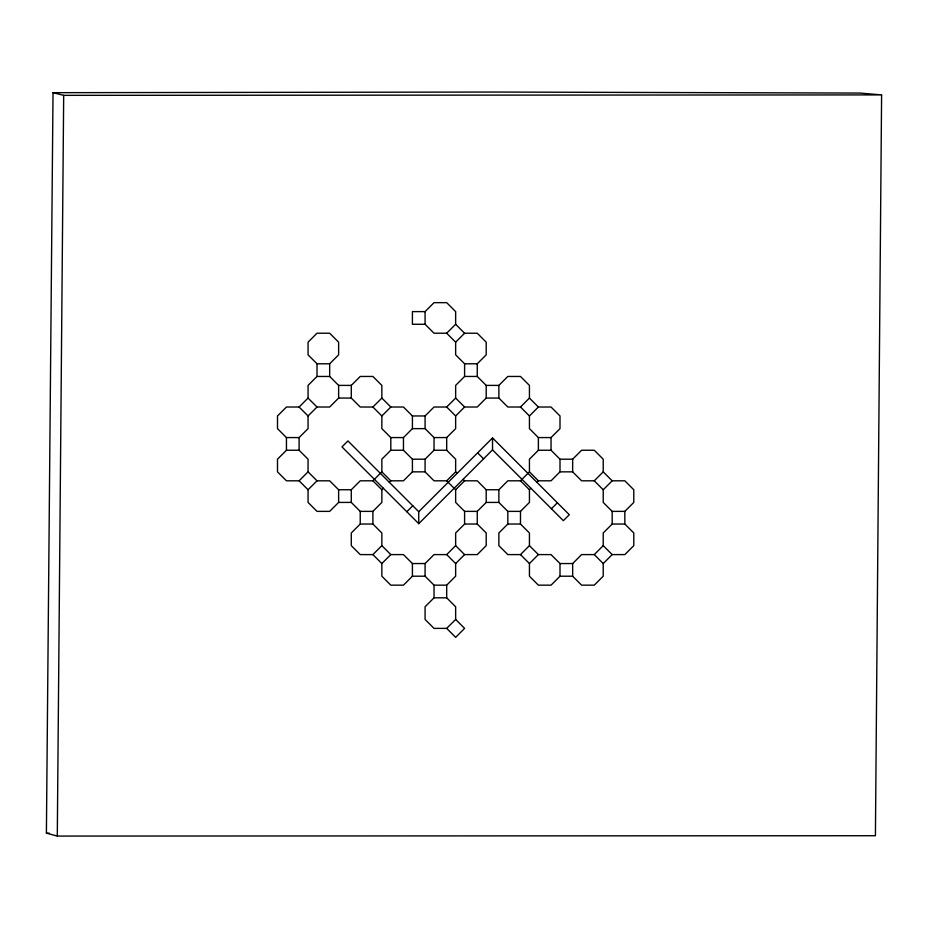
<?xml version="1.0" encoding="UTF-8"?>
<svg xmlns="http://www.w3.org/2000/svg" width="928" height="928" viewBox="0 0 928 928"><rect width="100%" height="100%" fill="white"/><g stroke="black" fill="none" stroke-linecap="round" stroke-linejoin="round"><path stroke-width="1.39" d="M881.6 94.911L875.417 835.722L57.292 836.07L46.4 833.17L53.024 92.684L493.267 92.046L860.047 93.067L881.6 94.911L63.684 95.34L53.024 92.684M63.684 95.34L57.292 836.07M317.016 376.455L308.061 385.398L308.061 398.066L299.106 407.021L286.45 407.021L277.495 415.964L277.495 428.632L286.45 437.575L299.106 437.575L308.061 428.632L308.061 415.964L317.016 407.021L329.672 407.021L338.627 398.066L338.627 385.398L329.672 376.455L317.016 376.455L317.016 363.788L308.061 354.832L308.061 342.177L317.016 333.222L329.672 333.222L338.627 342.177L338.627 354.832L329.672 363.788L329.672 376.455M351.283 489.752L338.627 489.752L329.672 480.808L317.016 480.808L308.061 471.853L308.061 459.198L299.106 450.242L286.45 450.242L277.495 459.198L277.495 471.853L286.45 480.808L299.106 480.808L308.061 489.752L308.061 502.419L317.016 511.374L329.672 511.374L338.627 502.419L351.283 502.419L360.238 511.374L360.238 524.03L351.283 532.985L351.283 545.641L360.238 554.596L372.905 554.596L381.849 545.641L381.849 532.985L372.905 524.03L372.905 511.374L381.849 502.419L381.849 489.752L372.905 480.808L360.238 480.808L351.283 489.752L351.283 502.419M351.283 385.398L360.238 376.455L372.905 376.455L381.849 385.398L381.849 398.066L372.905 407.021L360.238 407.021L351.283 398.066L351.283 385.398L338.627 385.398M464.592 376.455L464.592 363.788L455.648 354.832L455.648 342.177L446.693 333.222L434.026 333.222L425.082 324.278L425.082 311.611L434.026 302.656L446.693 302.656L455.648 311.611L455.648 324.278L464.592 333.222L477.259 333.222L486.202 342.177L486.202 354.832L477.259 363.788L477.259 376.455L486.202 385.398L498.87 385.398L507.825 376.455L520.48 376.455L529.436 385.398L529.436 398.066L520.48 407.021L507.825 407.021L498.87 398.066L486.202 398.066L477.259 407.021L464.592 407.021L455.648 398.066L455.648 385.398L464.592 376.455L477.259 376.455M299.106 480.808L308.061 471.853M446.693 333.222L455.648 324.278M308.061 489.752L317.016 480.808M412.415 415.964L412.415 428.632L403.46 437.575L390.804 437.575L381.849 428.632L381.849 415.964L390.804 407.021L403.46 407.021L412.415 415.964L425.082 415.964L434.026 407.021L446.693 407.021L455.648 398.066M455.648 342.177L464.592 333.222M390.804 450.242L381.849 459.198L381.849 471.853L390.804 480.808L403.46 480.808L412.415 471.853L412.415 459.198L403.46 450.242L390.804 450.242L390.804 437.575M372.905 480.808L381.849 471.853M381.849 489.752L383.345 488.267M389.308 482.293L390.804 480.808M412.415 471.853L425.082 471.853L434.026 480.808L446.693 480.808L455.648 471.853L455.648 459.198L446.693 450.242L446.693 437.575L455.648 428.632L455.648 415.964L464.592 407.021M425.082 471.853L425.082 459.198L434.026 450.242L434.026 437.575L425.082 428.632L412.415 428.632M406.812 511.734L412.774 505.76M492.536 449.883L418.748 523.67L418.748 511.734L492.536 437.946L569.305 514.715L563.342 520.678L492.536 449.883L492.536 437.946M381.849 563.551L390.804 554.596L403.46 554.596L412.415 563.551L412.415 576.207L403.46 585.162L390.804 585.162L381.849 576.207L381.849 563.551L372.905 554.596M464.592 524.03L477.259 524.03L486.202 532.985L486.202 545.641L477.259 554.596L464.592 554.596L455.648 545.641L455.648 532.985L464.592 524.03L464.592 511.374L455.648 502.419L455.648 489.752L464.592 480.808L477.259 480.808L486.202 489.752L498.87 489.752L507.825 480.808L520.48 480.808L529.436 471.853L529.436 459.198L538.379 450.242L551.046 450.242L560.002 459.198L572.657 459.198L581.612 450.242L594.268 450.242L603.223 459.198L603.223 471.853L594.268 480.808L581.612 480.808L572.657 471.853L560.002 471.853L551.046 480.808L538.379 480.808L529.436 471.853M551.046 437.575L538.379 437.575L529.436 428.632L529.436 415.964L538.379 407.021L551.046 407.021L560.002 415.964L560.002 428.632L551.046 437.575L551.046 450.242M425.082 563.551L434.026 554.596L446.693 554.596L455.648 563.551L455.648 576.207L446.693 585.162L434.026 585.162L425.082 576.207L425.082 563.551L412.415 563.551M477.259 524.03L477.259 511.374L486.202 502.419L486.202 489.752M446.693 554.596L455.648 545.641M455.648 563.551L464.592 554.596M486.202 502.419L498.87 502.419L507.825 511.374L520.48 511.374L529.436 502.419L529.436 489.752L530.92 488.267M536.894 482.293L538.379 480.808M434.026 585.162L434.026 597.818L425.082 606.773L425.082 619.428L434.026 628.384L446.693 628.384L455.648 619.428L455.648 606.773L446.693 597.818L446.693 585.162M507.825 524.03L498.87 532.985L498.87 545.641L507.825 554.596L520.48 554.596L529.436 545.641L529.436 532.985L520.48 524.03L507.825 524.03L507.825 511.374M551.406 508.741L557.38 502.779M529.436 563.551L538.379 554.596L551.046 554.596L560.002 563.551L572.657 563.551L581.612 554.596L594.268 554.596L603.223 563.551L603.223 576.207L594.268 585.162L581.612 585.162L572.657 576.207L560.002 576.207L551.046 585.162L538.379 585.162L529.436 576.207L529.436 563.551L520.48 554.596M624.834 511.374L612.178 511.374L603.223 502.419L603.223 489.752L612.178 480.808L624.834 480.808L633.789 489.752L633.789 502.419L624.834 511.374L624.834 524.03L633.789 532.985L633.789 545.641L624.834 554.596L612.178 554.596L603.223 563.551M624.834 524.03L612.178 524.03L603.223 532.985L603.223 545.641L612.178 554.596M594.268 554.596L603.223 545.641M425.082 311.611L412.415 311.611L412.415 324.278L425.082 324.278M317.016 363.788L329.672 363.788M464.592 363.788L477.259 363.788M338.627 398.066L351.283 398.066M434.026 437.575L446.693 437.575M434.026 450.242L446.693 450.242M412.415 459.198L425.082 459.198M360.238 511.374L372.905 511.374M464.592 511.374L477.259 511.374M360.238 524.03L372.905 524.03M412.415 576.207L425.082 576.207M434.026 597.818L446.693 597.818M46.4 833.17L49.288 833.17M529.436 398.066L538.379 407.021M603.223 471.853L612.178 480.808M520.48 407.021L529.436 415.964M594.268 480.808L603.223 489.752M446.693 407.021L455.648 415.964M520.48 480.808L529.436 489.752M477.618 452.864L483.581 458.826M381.849 398.066L390.804 407.021M455.648 471.853L457.133 473.35M463.107 479.312L464.592 480.808M529.436 545.641L538.379 554.596M372.905 407.021L381.849 415.964M446.693 480.808L455.648 489.752M308.061 398.066L317.016 407.021M418.748 511.734L347.942 440.928L341.98 446.89L418.748 523.67M299.106 407.021L308.061 415.964M381.849 545.641L390.804 554.596M455.648 619.428L464.592 628.384L455.648 637.339L446.693 628.384M612.178 511.374L612.178 524.03M572.657 459.198L572.657 471.853M572.657 563.551L572.657 576.207M560.002 459.198L560.002 471.853M560.002 563.551L560.002 576.207M538.379 437.575L538.379 450.242M520.48 511.374L520.48 524.03M498.87 385.398L498.87 398.066M498.87 489.752L498.87 502.419M486.202 385.398L486.202 398.066M425.082 415.964L425.082 428.632M403.46 437.575L403.46 450.242M338.627 489.752L338.627 502.419M299.106 437.575L299.106 450.242M286.45 437.575L286.45 450.242"/></g></svg>
